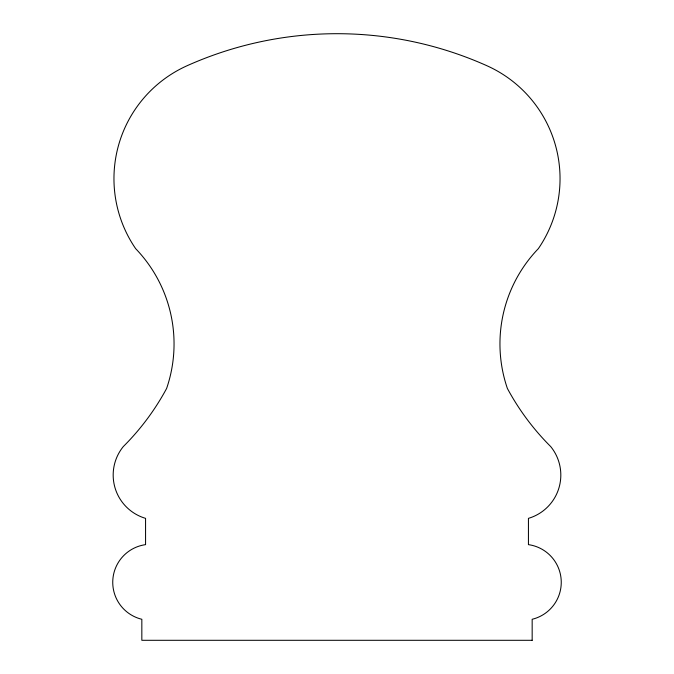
<?xml version="1.0" encoding="UTF-8"?>
<svg xmlns="http://www.w3.org/2000/svg" width="674" height="674" viewBox="0 0 674 674"><rect width="100%" height="100%" fill="white"/><g stroke="black" fill="none" stroke-linecap="round" stroke-linejoin="round"><path stroke-width="1.01" d="M532.165 640.3L141.835 640.3L141.835 619.28A38.03 38.03 0 0 1 145.567 544.643L145.567 518.357A45.141 45.141 0 0 1 123.275 446.601A248.04 248.04 0 0 0 166.613 388.46A137.302 137.302 0 0 0 135.659 248.664A123.763 123.763 0 0 1 187.465 65.563A366.808 366.808 0 0 1 486.535 65.563A123.763 123.763 0 0 1 538.341 248.664A137.302 137.302 0 0 0 507.387 388.46A248.04 248.04 0 0 0 550.725 446.601A45.141 45.141 0 0 1 528.433 518.357L528.433 544.643A38.03 38.03 0 0 1 532.165 619.28L532.165 640.3"/></g></svg>
